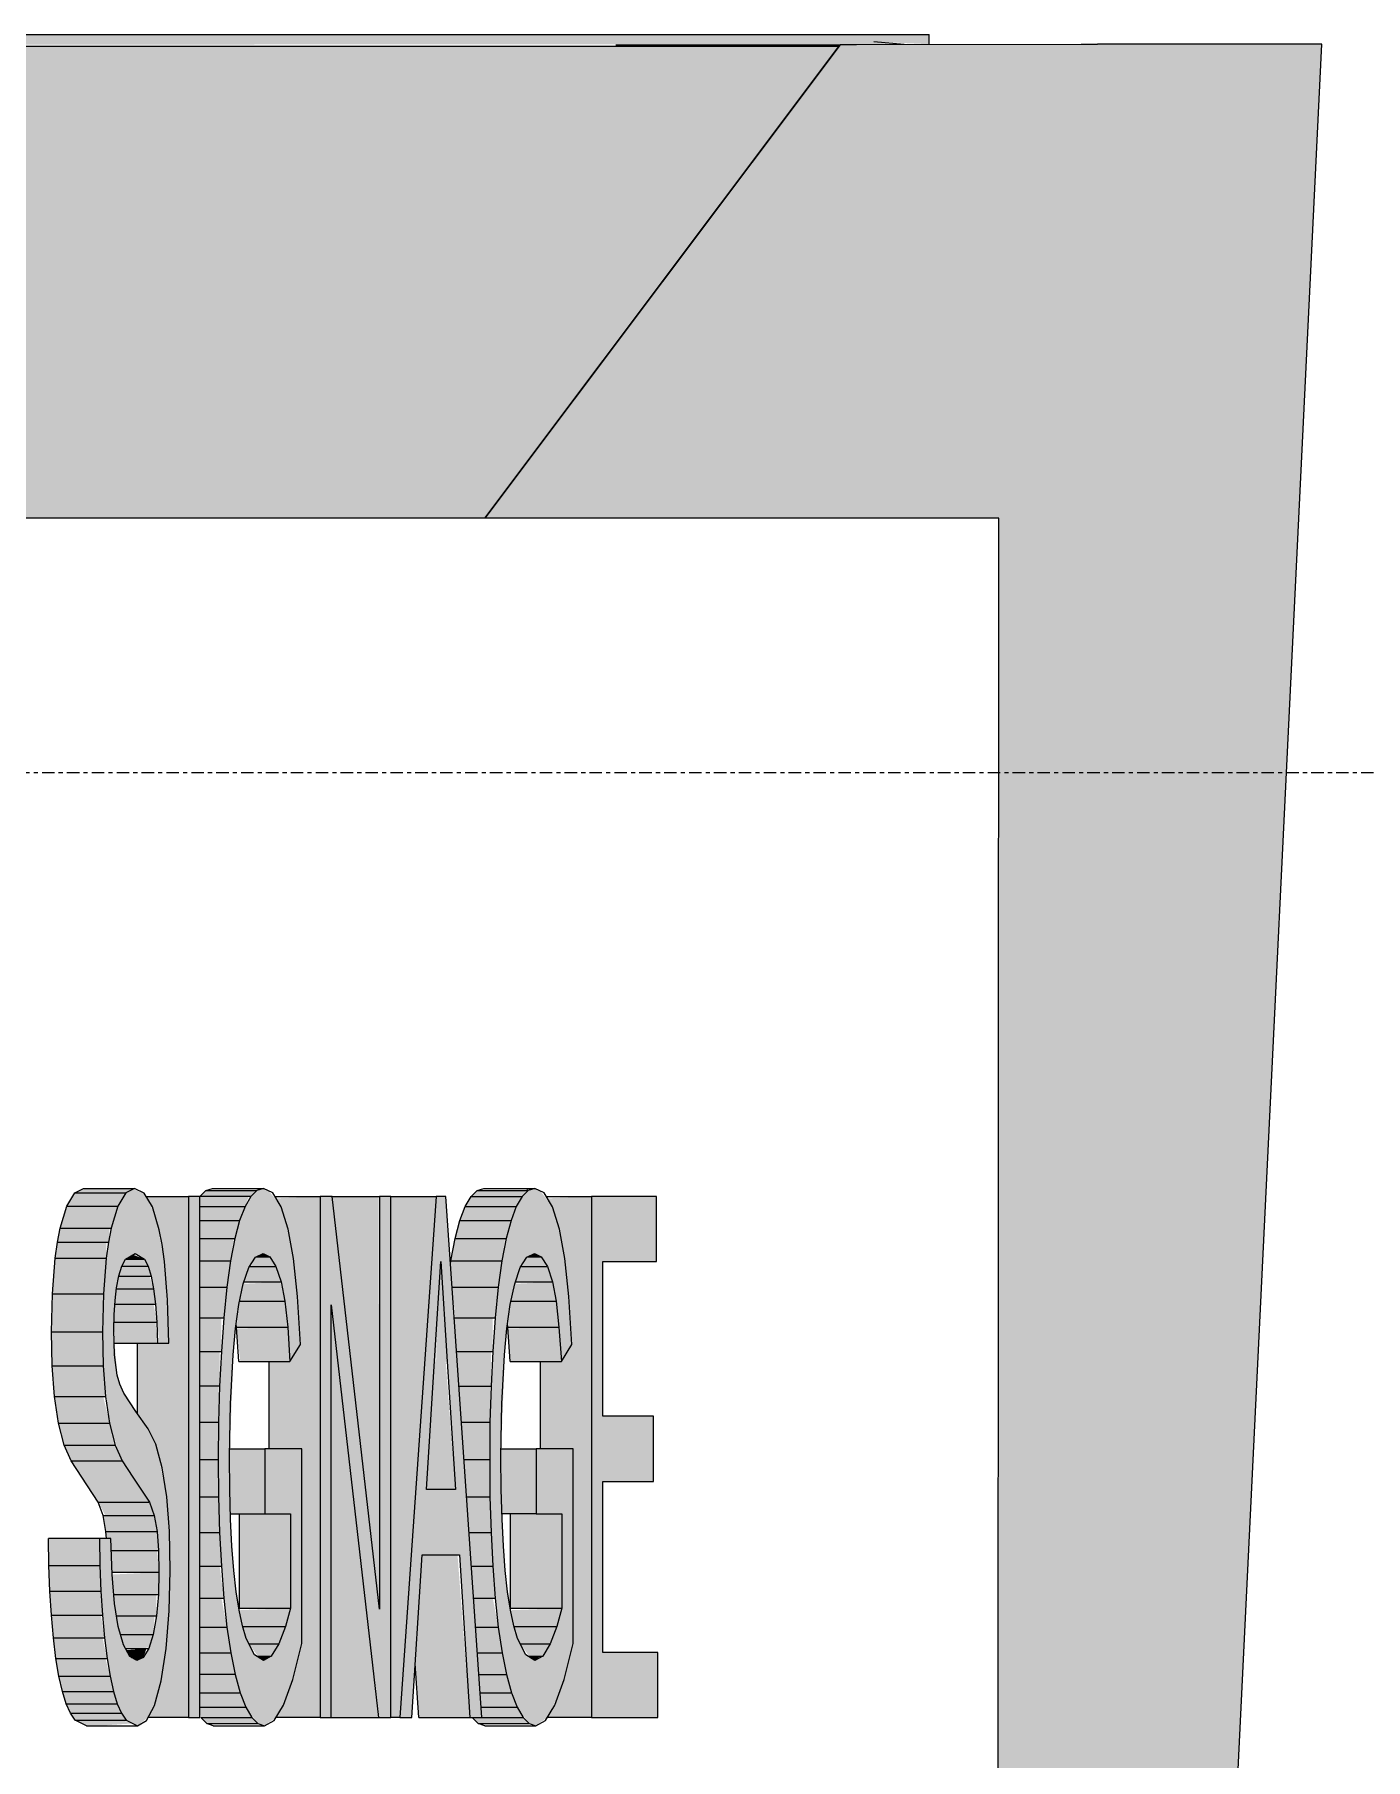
# Model space of a CAD drawing. Header units: millimetres. Extents: x -4612930 to -4329258, y -1064 to 30311.
# Drawn here: x -4521610 to -4520326, y 14248 to 15912 of the extents above; entities that cross this region are included whole.
import ezdxf

# ---------------------------------------------------------------- set-up
doc = ezdxf.new("R2010")
doc.units = ezdxf.units.MM
doc.linetypes.add('AEC_Center', pattern=[24, 12, -4, 4, -4])
for name, color, linetype, lineweight in [('A-FLOR-LEVL', 51, 'Continuous', 5), ('A-GENM', 13, 'Continuous', 5), ('A-ROOF', 132, 'Continuous', 5)]:
    doc.layers.add(name, color=color, linetype=linetype, lineweight=lineweight)

# ---------------------------------------------------------------- blocks, each defined once
blk = doc.blocks.new('Roof Gutters3 - Roof Gutters-1885272-SOUTH WEST')
at = {"layer": 'A-ROOF'}
for points in [[(-4520801.7, 15901.9), (-4520772, 15902.2), (-4520800.1, 15904.7), (-4520801.6, 15902.1)], [(-4520769.4, 15902), (-4520747.9, 15902.2), (-4520771, 15902.1)]]:
    blk.add_hatch(color=256, dxfattribs=at).paths.add_polyline_path(points)
blk.add_line((-4520800.1, 15904.7), (-4520771, 15902.1), dxfattribs=at)
blk = doc.blocks.new('Generic Models 20 - Generic Models 13-2246191-SOUTH WEST')
at = {"layer": 'A-GENM'}
h = blk.add_hatch(color=256, dxfattribs=at)
h.paths.add_polyline_path([(-4522941.9, 10755.4), (-4522866.3, 10813.1), (-4523346.6, 10837.4), (-4523351.7, 10836.6), (-4523355.3, 10789), (-4523354.9, 10777.4), (-4522945.6, 10755.6)])
h.paths.add_polyline_path([(-4523374.6, 10778.5), (-4523371.9, 10805.9), (-4523368.9, 10834.3), (-4523370.4, 10837.8), (-4523376.9, 10839.6), (-4523381, 10840.9), (-4524586, 10904.2), (-4524591.6, 10898.9), (-4524594.7, 10855.9), (-4524593, 10843.5), (-4523375.1, 10778.5)])
h.paths.add_polyline_path([(-4523394.2, 10783.6), (-4523405.9, 10786.4), (-4523397.5, 10789), (-4523395, 10786.6)])
h.paths.add_polyline_path([(-4522856.5, 10820.6), (-4520528.4, 12600), (-4520368.2, 15902.2), (-4520832.7, 15901.6), (-4521175.5, 15445.3), (-4520679.7, 15445.3), (-4520680.7, 13042.4), (-4522475.3, 13042.4), (-4522475.1, 13715.8), (-4524580.6, 10913.6), (-4523372.9, 10849.9), (-4523374.7, 10851.1), (-4523344.3, 10847.5), (-4523339, 10846.6), (-4522907.9, 10823.4)])
h.paths.add_polyline_path([(-4524614.1, 10844.6), (-4524612.5, 10871.2), (-4524631.7, 10845.6), (-4524614.1, 10844.6)])
h = blk.add_hatch(color=256, dxfattribs=at)
h.paths.add_polyline_path([(-4524631.7, 10845.6), (-4524611.2, 10872.8), (-4524608.2, 10901.1), (-4524609.8, 10904.7), (-4524616, 10906.3), (-4524620.3, 10907.7), (-4524906.1, 10923.1), (-4524945.7, 10862.3), (-4524631.8, 10845.6)])
h.paths.add_polyline_path([(-4524633.5, 10850.4), (-4524645.7, 10853), (-4524636.8, 10855.9), (-4524634.4, 10853.4)])
h.paths.add_polyline_path([(-4524591.6, 10898.9), (-4524588.2, 10903.5), (-4524591.3, 10901.4)])
h.paths.add_polyline_path([(-4524580.6, 10913.6), (-4522475.1, 13715.8), (-4522474.7, 14656.4), (-4524901, 10930.9), (-4524612.2, 10916.7), (-4524614, 10917.9), (-4524583.7, 10914.4), (-4524581.5, 10913.7)])
h.paths.add_polyline_path([(-4521794.8, 15445.3), (-4521175.5, 15445.3), (-4520833.9, 15900), (-4521664.7, 15900), (-4521960.9, 15445.3)])
h.paths.add_polyline_path([(-4532655.1, 15581.3), (-4532663.8, 15899.9), (-4532793.9, 15899.9), (-4532781.8, 15592.5), (-4532656.4, 15581.4)])
for p, q in [((-4520832.7, 15901.6), (-4521175.5, 15445.3)), ((-4521049.2, 15901.6), (-4520584.7, 15902.2)), ((-4521049.2, 15901.6), (-4520832.7, 15901.6)), ((-4520368.2, 15902.2), (-4520832.7, 15901.6)), ((-4520368.2, 15902.2), (-4520584.7, 15902.2)), ((-4520528.4, 12600), (-4520368.2, 15902.2)), ((-4520833.9, 15900), (-4521664.7, 15900)), ((-4521175.5, 15445.3), (-4520833.9, 15900)), ((-4520679.7, 15445.3), (-4522416.2, 15445.3)), ((-4520680.7, 13042.4), (-4520679.7, 15445.3))]:
    blk.add_line(p, q, dxfattribs=at)

msp = doc.modelspace()

# ---------------------------------------------------------------- hatches: boundary and pattern name
at = {"layer": 'A-GENM'}
for points in [[(-4521578.6, 14781.9), (-4521529.3, 14781.9), (-4521521.6, 14794.7), (-4521570.9, 14794.7), (-4521573, 14791.2)], [(-4521529.3, 14794.7), (-4521521.6, 14794.7), (-4521514.7, 14799), (-4521564.7, 14797.9), (-4521570.9, 14794.7), (-4521537.2, 14794.7)], [(-4521510.4, 14281), (-4521500.1, 14288.9), (-4521492, 14307.2), (-4521487.4, 14324.1), (-4521482.6, 14355.4), (-4521478.7, 14430.5), (-4521482.1, 14501.5), (-4521491, 14546.2), (-4521494.2, 14555.5), (-4521499.9, 14567.1), (-4521525.1, 14605.2), (-4521529.8, 14619), (-4521533.2, 14660.7), (-4521532, 14690.8), (-4521528.3, 14714.6), (-4521521.6, 14731), (-4521512.7, 14736.2), (-4521503.7, 14730.8), (-4521497.2, 14714.4), (-4521493, 14687.4), (-4521489.3, 14649.9), (-4521480.1, 14649.9), (-4521484.4, 14728.5), (-4521491.7, 14767.1), (-4521498.8, 14786), (-4521504, 14794.5), (-4521514.7, 14798.2), (-4521522, 14794.2), (-4521529.3, 14781.9), (-4521538.3, 14747.3), (-4521543.2, 14695.6), (-4521543.2, 14625.5), (-4521537.2, 14572.7), (-4521527.9, 14542.8), (-4521525.1, 14536.5), (-4521498.8, 14496.6), (-4521494.2, 14483.6), (-4521490.1, 14449.9), (-4521490.2, 14407.4), (-4521495.1, 14368.9), (-4521501.7, 14351.6), (-4521504.7, 14346.7), (-4521510.8, 14343.8), (-4521517.7, 14347.6), (-4521526.7, 14368.9), (-4521530.6, 14386.8), (-4521534.7, 14426.7), (-4521536, 14461.5), (-4521546.9, 14461.5), (-4521544.1, 14386.8), (-4521536.8, 14328.6), (-4521529.8, 14302.1), (-4521521.1, 14286.3), (-4521514.7, 14283.2)], [(-4521461, 14288.9), (-4521461, 14791.2), (-4521501.9, 14791.2), (-4521494.8, 14777.4), (-4521486.5, 14743.5), (-4521481.3, 14691.5), (-4521481.3, 14649.9), (-4521510.2, 14649.9), (-4521510.2, 14581.5), (-4521494.2, 14555.5), (-4521490, 14542.8), (-4521486.5, 14529.6), (-4521481.7, 14496.6), (-4521478.8, 14428.9), (-4521482.6, 14355.4), (-4521492, 14307.2), (-4521498.8, 14291.2), (-4521498.8, 14288.9), (-4521478.7, 14288.9)], [(-4521450.1, 14288.9), (-4521450.1, 14791.2), (-4521461, 14791.2), (-4521461, 14288.9)], [(-4521417.5, 14791.3), (-4521401.1, 14791.3), (-4521396.5, 14797.1), (-4521444.4, 14797.1), (-4521450.1, 14791.3), (-4521420.6, 14791.3)], [(-4521450.1, 14781.7), (-4521406.6, 14781.7), (-4521403, 14791.3), (-4521450.1, 14791.2)], [(-4521388, 14281), (-4521376.8, 14288.9), (-4521367.5, 14306.3), (-4521360.6, 14325.6), (-4521352, 14360.1), (-4521352, 14547.9), (-4521387.4, 14547.9), (-4521387.4, 14485.1), (-4521362.9, 14485.1), (-4521362.9, 14394.3), (-4521373.9, 14359.9), (-4521383.5, 14346.7), (-4521388.8, 14343.8), (-4521397.4, 14349.2), (-4521409.1, 14377.3), (-4521416.2, 14419.7), (-4521419.8, 14467.3), (-4521421.4, 14542.8), (-4521417.5, 14644.8), (-4521411.8, 14690.3), (-4521403, 14722.7), (-4521396, 14733.1), (-4521387.4, 14735.4), (-4521382.6, 14733.1), (-4521376.8, 14723.7), (-4521371.9, 14709), (-4521365.5, 14665.2), (-4521362.9, 14632.8), (-4521353.2, 14648.4), (-4521359.8, 14731.5), (-4521368.3, 14770.1), (-4521372.6, 14782.5), (-4521383.5, 14796.4), (-4521389, 14799), (-4521396.5, 14795.7), (-4521403, 14788), (-4521411.8, 14768.2), (-4521421.1, 14725.6), (-4521427.8, 14664), (-4521432.1, 14573.6), (-4521431.1, 14467.3), (-4521424.1, 14375.9), (-4521416.2, 14330.2), (-4521405.9, 14298.8), (-4521394.2, 14283), (-4521388.8, 14281.3)], [(-4521367.5, 14288.9), (-4521334.3, 14288.9), (-4521334.6, 14791.2), (-4521376.8, 14789.4), (-4521371.8, 14781.2), (-4521365, 14759.8), (-4521359.8, 14731.5), (-4521353.2, 14648.4), (-4521365.5, 14632.1), (-4521383.5, 14632.1), (-4521383.5, 14547.9), (-4521352, 14547.9), (-4521352, 14360.1), (-4521367.5, 14306.3), (-4521373.9, 14293.6), (-4521376.8, 14288.9), (-4521368.6, 14288.9)], [(-4521266.1, 14288.9), (-4521266.1, 14791.2), (-4521277, 14791.2), (-4521277.8, 14399.9), (-4521323.4, 14791.2), (-4521334.3, 14791.2), (-4521334.3, 14288.9), (-4521323.4, 14288.9), (-4521323.4, 14686.9), (-4521277, 14288.9)], [(-4521277, 14393.2), (-4521277.8, 14791.2), (-4521322.6, 14791.2), (-4521277.8, 14399.9)], [(-4521257.2, 14288.9), (-4521222.4, 14791.2), (-4521266.1, 14791.2), (-4521266.1, 14288.9)], [(-4521178.3, 14781.7), (-4521145, 14781.7), (-4521139.4, 14791.3), (-4521188.7, 14791.2), (-4521194.2, 14781.7)], [(-4521188.7, 14791.3), (-4521139.4, 14791.3), (-4521134.9, 14797.1), (-4521182.7, 14797.1)], [(-4521126.3, 14281), (-4521115.2, 14288.9), (-4521104.4, 14310.4), (-4521098.9, 14325.6), (-4521090.3, 14360.1), (-4521090.3, 14547.9), (-4521125.8, 14547.9), (-4521125.8, 14485.1), (-4521101.2, 14485.1), (-4521101.2, 14394.3), (-4521112.3, 14359.9), (-4521121.8, 14346.7), (-4521127.2, 14343.8), (-4521135.7, 14349.2), (-4521147.5, 14377.3), (-4521154.5, 14419.7), (-4521157.5, 14454.1), (-4521159.8, 14542.8), (-4521155.8, 14644.8), (-4521150.1, 14690.3), (-4521141.3, 14722.7), (-4521134.3, 14733.1), (-4521125.8, 14735.4), (-4521120.9, 14733.1), (-4521115.1, 14723.7), (-4521110.2, 14709), (-4521103.9, 14665.2), (-4521101.2, 14632.8), (-4521091.6, 14648.4), (-4521098.2, 14731.5), (-4521106.6, 14770.1), (-4521110.2, 14781.3), (-4521121.8, 14796.4), (-4521127.4, 14799), (-4521134.9, 14795.7), (-4521141.3, 14788), (-4521150.1, 14768.2), (-4521159.4, 14725.6), (-4521166.1, 14664), (-4521170.4, 14573.6), (-4521169.4, 14467.3), (-4521162.4, 14375.9), (-4521154.5, 14330.2), (-4521144.2, 14298.8), (-4521132.6, 14283), (-4521127.2, 14281.3)], [(-4521133.5, 14797.1), (-4521134.9, 14799), (-4521134.9, 14797.1)], [(-4521106.9, 14288.9), (-4521072.6, 14288.9), (-4521072.6, 14791.2), (-4521115.1, 14789.4), (-4521110.1, 14781.2), (-4521101.2, 14748.3), (-4521098.2, 14731.5), (-4521091.6, 14648.4), (-4521103.9, 14632.1), (-4521121.8, 14632.1), (-4521121.8, 14547.9), (-4521090.3, 14547.9), (-4521090.3, 14360.1), (-4521105.9, 14306.3), (-4521112.3, 14293.6), (-4521115.2, 14288.9), (-4521107.8, 14288.9)], [(-4521008.5, 14288.9), (-4521008.5, 14351.7), (-4521061.7, 14351.7), (-4521061.7, 14516.5), (-4521012.6, 14516.5), (-4521012.6, 14579.3), (-4521061.7, 14579.3), (-4521061.7, 14728.4), (-4521009.9, 14728.4), (-4521009.9, 14791.2), (-4521072.6, 14791.2), (-4521072.6, 14288.9), (-4521061.7, 14288.9)], [(-4521585, 14760.8), (-4521535.7, 14760.8), (-4521529.3, 14781.9), (-4521578.6, 14781.9)], [(-4521450.1, 14768.2), (-4521411.8, 14768.2), (-4521406.6, 14781.7), (-4521450.1, 14781.7)], [(-4521155.8, 14768.2), (-4521150.1, 14768.2), (-4521145, 14781.7), (-4521194.2, 14781.7), (-4521199.4, 14768.2), (-4521158.9, 14768.2)], [(-4521587.5, 14747.3), (-4521538.3, 14747.3), (-4521537.2, 14760.8), (-4521585, 14760.8)], [(-4521450.1, 14750.8), (-4521416.5, 14750.8), (-4521411.8, 14768.2), (-4521450.1, 14768.2)], [(-4521167.7, 14750.8), (-4521154.8, 14750.8), (-4521150.1, 14768.2), (-4521199.4, 14768.2), (-4521203.8, 14750.8), (-4521169.4, 14750.8)], [(-4521540.4, 14731.8), (-4521540.4, 14747.3), (-4521587.5, 14747.3), (-4521589.6, 14731.8), (-4521543.2, 14731.8)], [(-4521427.1, 14729.3), (-4521420.6, 14729.3), (-4521417.5, 14750.8), (-4521450.1, 14750.8), (-4521450.1, 14729.3), (-4521429.4, 14729.3)], [(-4521382.6, 14733.1), (-4521389, 14736.2), (-4521395.1, 14733.1), (-4521383.5, 14733.1)], [(-4521169.4, 14729.3), (-4521158.9, 14729.3), (-4521155.8, 14750.8), (-4521204.1, 14750.8), (-4521208.2, 14729.3), (-4521170.4, 14729.3)], [(-4521120.9, 14733.1), (-4521127.4, 14736.2), (-4521133.5, 14733.1), (-4521121.8, 14733.1)], [(-4521564.7, 14697.5), (-4521543.2, 14697.5), (-4521540.4, 14731.8), (-4521589.6, 14731.8), (-4521592.4, 14697.5)], [(-4521514.7, 14714.4), (-4521497.2, 14714.4), (-4521500.1, 14724), (-4521525.6, 14724), (-4521528.3, 14714.4), (-4521521.6, 14714.4)], [(-4521504, 14724), (-4521500.1, 14724), (-4521504, 14730.8), (-4521522, 14730.8), (-4521525.5, 14724), (-4521510.2, 14724)], [(-4521513.6, 14730.8), (-4521504, 14730.9), (-4521514.7, 14735.1), (-4521521.6, 14730.8), (-4521514.7, 14730.8)], [(-4521429.4, 14703.8), (-4521424.1, 14703.8), (-4521420.6, 14729.3), (-4521450.1, 14729.3), (-4521450.1, 14703.8), (-4521431.1, 14703.8)], [(-4521372.6, 14709), (-4521372.6, 14711.2), (-4521376.8, 14723.7), (-4521403, 14722.7), (-4521406.6, 14709), (-4521376.8, 14709)], [(-4521382.6, 14723.7), (-4521376.8, 14723.7), (-4521383.5, 14733.1), (-4521396.5, 14732.8), (-4521401.1, 14723.7), (-4521383.5, 14723.7)], [(-4521211.6, 14632.1), (-4521217.7, 14728.4), (-4521222.4, 14632.1), (-4521213.1, 14632.1)], [(-4521175, 14703.8), (-4521162.5, 14703.8), (-4521158.9, 14729.3), (-4521208.2, 14729.3), (-4521208.6, 14726.3), (-4521207, 14703.8), (-4521178.3, 14703.8)], [(-4521145, 14709), (-4521110.2, 14709), (-4521115.1, 14723.7), (-4521141.3, 14722.7), (-4521146, 14709)], [(-4521120.9, 14723.7), (-4521115.1, 14723.7), (-4521121.8, 14733.1), (-4521134.9, 14732.8), (-4521139.4, 14723.7), (-4521121.8, 14723.7)], [(-4521530.5, 14702.2), (-4521494.8, 14702.2), (-4521498.8, 14714.4), (-4521528.4, 14714.4), (-4521530.6, 14702.2)], [(-4521450.1, 14674.1), (-4521427.1, 14674.1), (-4521424.1, 14703.8), (-4521450.1, 14703.8)], [(-4521371.9, 14690.2), (-4521368.3, 14690.2), (-4521372.6, 14709), (-4521408.3, 14707), (-4521411.8, 14690.2), (-4521372.6, 14690.2)], [(-4521170.4, 14674.1), (-4521165.4, 14674.1), (-4521162.5, 14703.8), (-4521207, 14703.8), (-4521203.8, 14674.1), (-4521175, 14674.1)], [(-4521110.2, 14690.2), (-4521106.6, 14690.2), (-4521110.2, 14709), (-4521146.6, 14707), (-4521150.1, 14690.2), (-4521115.1, 14690.2)], [(-4521564.7, 14660.7), (-4521544.1, 14660.7), (-4521543.2, 14697.5), (-4521592.4, 14697.5), (-4521593.4, 14660.7)], [(-4521532.9, 14669.9), (-4521491.7, 14669.9), (-4521494.8, 14687.4), (-4521532.2, 14687.4), (-4521533.1, 14669.9)], [(-4521532, 14687.4), (-4521493, 14687.4), (-4521494.8, 14702.2), (-4521530.6, 14702.2), (-4521532.2, 14687.4)], [(-4521365.5, 14665.2), (-4521368.3, 14690.2), (-4521411.8, 14690.2), (-4521414.8, 14665.2), (-4521370.1, 14665.2)], [(-4521277.8, 14288.9), (-4521323.4, 14686.9), (-4521323.4, 14288.9), (-4521306.4, 14288.9)], [(-4521103.9, 14665.2), (-4521106.6, 14690.2), (-4521150.2, 14690.2), (-4521153.1, 14665.2), (-4521104.4, 14665.2)], [(-4521510.2, 14649.9), (-4521491, 14649.9), (-4521493, 14669.9), (-4521533.1, 14669.9), (-4521531.8, 14649.9), (-4521514.7, 14649.9)], [(-4521431.1, 14641.8), (-4521429.4, 14641.8), (-4521429.4, 14674.1), (-4521450.1, 14674.1), (-4521450.1, 14641.8), (-4521432.1, 14641.8)], [(-4521167.7, 14641.8), (-4521167.7, 14674.1), (-4521205, 14674.1), (-4521202.7, 14641.8), (-4521169.4, 14641.8)], [(-4521543.4, 14627.8), (-4521544.1, 14660.7), (-4521593.4, 14660.7), (-4521592.6, 14627.8), (-4521564.7, 14627.8)], [(-4521365.5, 14632.1), (-4521363.3, 14632.1), (-4521365.5, 14665.2), (-4521414.7, 14664), (-4521411.2, 14632.1), (-4521366.3, 14632.1)], [(-4521150.8, 14632.1), (-4521101.6, 14632.1), (-4521104.4, 14665.2), (-4521153, 14664), (-4521150.9, 14632.1)], [(-4521431.1, 14608.3), (-4521431.1, 14641.8), (-4521450.1, 14641.8), (-4521450.1, 14608.3), (-4521432.1, 14608.3)], [(-4521175, 14608.3), (-4521169.4, 14608.3), (-4521169.4, 14641.8), (-4521202.7, 14641.8), (-4521200.4, 14608.3), (-4521178.3, 14608.3)], [(-4521564.7, 14598.3), (-4521541.1, 14598.3), (-4521543.4, 14627.8), (-4521592.6, 14627.8), (-4521590.3, 14598.3)], [(-4521222.4, 14508.6), (-4521203.8, 14508.6), (-4521213.1, 14632.1), (-4521223.9, 14632.1), (-4521231.7, 14508.6), (-4521227.1, 14508.6)], [(-4521436.7, 14573.6), (-4521432.1, 14573.6), (-4521432.1, 14608.3), (-4521450.1, 14608.3), (-4521450.1, 14573.6)], [(-4521170.4, 14573.6), (-4521170.4, 14608.3), (-4521200.4, 14608.3), (-4521198, 14573.6), (-4521175, 14573.6)], [(-4521543.4, 14572.7), (-4521537.2, 14572.7), (-4521543.4, 14598.3), (-4521590.3, 14598.3), (-4521586.5, 14572.7), (-4521564.7, 14572.7)], [(-4521543.4, 14551.6), (-4521531.8, 14551.6), (-4521537.2, 14572.7), (-4521586.5, 14572.7), (-4521581.1, 14551.6), (-4521564.7, 14551.6)], [(-4521436.7, 14537.6), (-4521432.4, 14537.6), (-4521432.1, 14573.6), (-4521450.1, 14573.6), (-4521450.1, 14537.6)], [(-4521175, 14537.6), (-4521170.7, 14537.6), (-4521170.4, 14573.6), (-4521198, 14573.6), (-4521195.5, 14537.6), (-4521178.3, 14537.6)], [(-4521564.7, 14536.5), (-4521525.1, 14536.5), (-4521531.8, 14551.6), (-4521581.1, 14551.6), (-4521574.4, 14536.5)], [(-4521514.7, 14520.6), (-4521525.1, 14536.5), (-4521574.4, 14536.5), (-4521564, 14520.6)], [(-4521432.1, 14501.6), (-4521432.4, 14537.6), (-4521450.1, 14537.6), (-4521450.1, 14501.6), (-4521436.7, 14501.6)], [(-4521412.1, 14485.1), (-4521387.4, 14485.1), (-4521387.4, 14547.9), (-4521421.4, 14547.9), (-4521420.5, 14485.1)], [(-4521189.8, 14501.6), (-4521170.4, 14501.6), (-4521170.7, 14537.6), (-4521195.5, 14537.6), (-4521193, 14501.6)], [(-4521125.8, 14485.1), (-4521125.8, 14547.9), (-4521159.7, 14547.9), (-4521158.8, 14485.1), (-4521150.5, 14485.1)], [(-4521510.2, 14496.6), (-4521498.8, 14496.6), (-4521514.7, 14520.6), (-4521564, 14520.6), (-4521548.1, 14496.6)], [(-4521510.2, 14483.6), (-4521494.2, 14483.6), (-4521498.8, 14496.6), (-4521548.1, 14496.6), (-4521541.3, 14483.6), (-4521514.7, 14483.6)], [(-4521436.7, 14467.3), (-4521431.1, 14467.3), (-4521432.1, 14501.6), (-4521450.1, 14501.6), (-4521450.1, 14467.3)], [(-4521189.8, 14467.3), (-4521169.4, 14467.3), (-4521170.4, 14501.6), (-4521193, 14501.6), (-4521190.6, 14467.3)], [(-4521540.7, 14468.1), (-4521491.5, 14468.4), (-4521494.2, 14483.6), (-4521543.4, 14483.6), (-4521541.3, 14471.5)], [(-4521383.5, 14394.3), (-4521362.9, 14394.3), (-4521362.9, 14485.1), (-4521412.1, 14485.1), (-4521412.1, 14394.3), (-4521387.4, 14394.3)], [(-4521150.5, 14394.3), (-4521101.2, 14394.3), (-4521101.2, 14485.1), (-4521150.5, 14485.1)], [(-4521564, 14435.5), (-4521546.5, 14435.5), (-4521546.9, 14461.5), (-4521596.1, 14461.5), (-4521595.7, 14435.5), (-4521564.7, 14435.5)], [(-4521535.5, 14449.9), (-4521490.1, 14449.9), (-4521491.4, 14468.1), (-4521540.7, 14468.1), (-4521539.3, 14461.5), (-4521536, 14461.5)], [(-4521436.7, 14434.8), (-4521429.4, 14434.8), (-4521431.1, 14467.3), (-4521450.1, 14467.3), (-4521450.1, 14434.8)], [(-4521188.4, 14434.8), (-4521167.7, 14434.8), (-4521169.4, 14467.3), (-4521190.6, 14467.3), (-4521189.2, 14445.8)], [(-4521491.4, 14428.9), (-4521489.6, 14428.9), (-4521491.4, 14449.9), (-4521535.5, 14449.9), (-4521534.7, 14428.9), (-4521498.8, 14428.9)], [(-4521213.1, 14288.9), (-4521189.8, 14288.9), (-4521201.7, 14445.8), (-4521235.7, 14445.8), (-4521242.4, 14341.1), (-4521239, 14288.9), (-4521222.4, 14288.9)], [(-4521546.5, 14410.8), (-4521545.6, 14410.8), (-4521546.5, 14435.5), (-4521595.7, 14435.5), (-4521594.8, 14410.8), (-4521564, 14410.8)], [(-4521533.2, 14407.4), (-4521490.2, 14407.4), (-4521490.2, 14428.9), (-4521534.7, 14426.7), (-4521533.4, 14410.8)], [(-4521431.1, 14404), (-4521427.1, 14404), (-4521431.1, 14434.8), (-4521450.1, 14434.8), (-4521450.1, 14404), (-4521436.7, 14404)], [(-4521186.3, 14404), (-4521165.4, 14404), (-4521167.7, 14434.8), (-4521188.4, 14434.8)], [(-4521546.5, 14387.6), (-4521544.1, 14387.6), (-4521546.5, 14410.8), (-4521594.8, 14410.8), (-4521593.4, 14387.6), (-4521564, 14387.6)], [(-4521510.2, 14386.8), (-4521492, 14386.8), (-4521492, 14407.4), (-4521533.2, 14407.4), (-4521530.6, 14386.8), (-4521514.7, 14386.8)], [(-4521431.1, 14375.9), (-4521424.1, 14375.9), (-4521429.4, 14404), (-4521450.1, 14404), (-4521450.1, 14375.9), (-4521436.7, 14375.9)], [(-4521178.3, 14375.9), (-4521162.4, 14375.9), (-4521167.7, 14404), (-4521186.3, 14404), (-4521184.3, 14375.9)], [(-4521546.5, 14365.7), (-4521542.2, 14365.7), (-4521545.6, 14387.6), (-4521593.4, 14387.6), (-4521591.4, 14365.7), (-4521564, 14365.7)], [(-4521523.9, 14368.9), (-4521495.1, 14368.9), (-4521493.9, 14386.8), (-4521530.6, 14386.8), (-4521526.7, 14368.9)], [(-4521372.6, 14376.6), (-4521367.5, 14376.6), (-4521362.9, 14394.3), (-4521412.4, 14392.3), (-4521408.9, 14376.6), (-4521373.9, 14376.6)], [(-4521147.3, 14376.6), (-4521105.9, 14376.6), (-4521101.2, 14394.3), (-4521150.7, 14392.3), (-4521147.5, 14377.3)], [(-4521431.1, 14351.3), (-4521420.4, 14351.3), (-4521424.1, 14375.9), (-4521450.1, 14375.9), (-4521450.1, 14351.3), (-4521436.7, 14351.3)], [(-4521373.9, 14359.9), (-4521367.5, 14376.6), (-4521408.9, 14376.6), (-4521402.8, 14359.9), (-4521381.3, 14359.9)], [(-4521178.3, 14351.3), (-4521158.8, 14351.3), (-4521162.4, 14375.9), (-4521184.3, 14375.9), (-4521182.6, 14351.3)], [(-4521141.1, 14359.9), (-4521112.3, 14359.9), (-4521105.9, 14376.6), (-4521147.3, 14376.6), (-4521143.8, 14365.2)], [(-4521546.5, 14345.8), (-4521539.7, 14345.8), (-4521544.1, 14365.7), (-4521591.4, 14365.7), (-4521589, 14345.8), (-4521564, 14345.8)], [(-4521504.7, 14355.3), (-4521498.8, 14357), (-4521495.1, 14368.9), (-4521526.7, 14368.9), (-4521521.9, 14355.3), (-4521510.2, 14355.3)], [(-4521516, 14346.7), (-4521504.7, 14346.7), (-4521501.7, 14355.3), (-4521521.1, 14353.8), (-4521517.7, 14347.6)], [(-4521388.8, 14347.9), (-4521381.3, 14347.9), (-4521373.9, 14359.9), (-4521402.8, 14359.9), (-4521394.2, 14347.9), (-4521388.9, 14347.9)], [(-4521121.8, 14347.9), (-4521119.6, 14347.9), (-4521112.3, 14359.9), (-4521141.1, 14359.9), (-4521132.6, 14347.9), (-4521127.2, 14347.9)], [(-4521546.5, 14328.6), (-4521536.8, 14328.6), (-4521541.3, 14345.8), (-4521589, 14345.8), (-4521586.1, 14328.6), (-4521564, 14328.6)], [(-4521510.8, 14343.8), (-4521504.7, 14346.7), (-4521514.7, 14346)], [(-4521431.1, 14330.2), (-4521416.2, 14330.2), (-4521420.4, 14351.3), (-4521450.1, 14351.3), (-4521450.1, 14330.2), (-4521436.7, 14330.2)], [(-4521388.8, 14343.8), (-4521383.5, 14347.9), (-4521394.2, 14347.2)], [(-4521178.3, 14330.2), (-4521154.5, 14330.2), (-4521158.8, 14351.3), (-4521182.6, 14351.3), (-4521181.1, 14330.2)], [(-4521127.2, 14343.8), (-4521121.8, 14347.9), (-4521132.6, 14347.2)], [(-4521546.5, 14314), (-4521533.6, 14314), (-4521536.8, 14328.6), (-4521586.1, 14328.6), (-4521582.8, 14314), (-4521564, 14314)], [(-4521427.1, 14312.6), (-4521411.3, 14312.6), (-4521416.2, 14330.2), (-4521450.1, 14330.2), (-4521450.1, 14312.6), (-4521429.4, 14312.6)], [(-4521178.3, 14312.6), (-4521149.6, 14312.6), (-4521154.5, 14330.2), (-4521181.1, 14330.2), (-4521179.9, 14312.6)], [(-4521546.5, 14302.1), (-4521529.8, 14302.1), (-4521533.6, 14314), (-4521582.8, 14314), (-4521579.1, 14302.1), (-4521564, 14302.1)], [(-4521412.1, 14298.8), (-4521405.9, 14298.8), (-4521412.1, 14312.6), (-4521450.1, 14312.6), (-4521450.1, 14298.8), (-4521416.2, 14298.8)], [(-4521178.3, 14298.8), (-4521144.2, 14298.8), (-4521150.5, 14312.6), (-4521179.9, 14312.6), (-4521179, 14298.8)], [(-4521546.5, 14292.9), (-4521525.7, 14292.9), (-4521529.8, 14302.1), (-4521579.1, 14302.1), (-4521574.9, 14292.9), (-4521564, 14292.9)], [(-4521546.5, 14286.3), (-4521521.1, 14286.3), (-4521525.7, 14292.9), (-4521574.9, 14292.9), (-4521570.3, 14286.3), (-4521564, 14286.3)], [(-4521429.4, 14288.9), (-4521400.2, 14288.9), (-4521405.9, 14298.8), (-4521450.1, 14298.8), (-4521449.4, 14288.9), (-4521431.1, 14288.9)], [(-4521411.3, 14283), (-4521394.2, 14283), (-4521400.2, 14288.9), (-4521449.4, 14288.9), (-4521443.5, 14283), (-4521412.1, 14283)], [(-4521177.5, 14283), (-4521132.6, 14283), (-4521138.5, 14288.9), (-4521187.7, 14288.9), (-4521181.8, 14283), (-4521178.3, 14283)], [(-4521178.3, 14288.9), (-4521138.5, 14288.9), (-4521144.2, 14298.8), (-4521179, 14298.8)], [(-4521546.5, 14281), (-4521514.7, 14283.2), (-4521525.7, 14286.3), (-4521570.3, 14286.3), (-4521559.6, 14281)]]:
    msp.add_hatch(color=256, dxfattribs=at).paths.add_polyline_path(points)
h = msp.add_hatch(color=256, dxfattribs=at)
h.paths.add_polyline_path([(-4521257.2, 14288.9), (-4521245.7, 14288.9), (-4521233.8, 14445.8), (-4521199.8, 14445.8), (-4521189.8, 14288.9), (-4521178.3, 14288.9), (-4521213.8, 14791.2), (-4521222.4, 14791.2), (-4521239.6, 14542.8)])
h.paths.add_polyline_path([(-4521203.8, 14508.6), (-4521231.7, 14508.6), (-4521217, 14716.3), (-4521205.9, 14542.8)])
at = {"layer": 'A-ROOF'}
h = msp.add_hatch(color=256, dxfattribs=at)
h.paths.add_polyline_path([(-4525563, 15900), (-4520801.5, 15902.2), (-4520800.1, 15904.7), (-4520746.8, 15902.2), (-4520746.8, 15911.6), (-4532880.4, 15911.6), (-4532880.4, 15900.2), (-4525602.4, 15900)])
h.paths.add_polyline_path([(-4534940.1, 15900), (-4532880.4, 15900), (-4532880.4, 15911.6), (-4536386.9, 15911.6), (-4536256.2, 15900), (-4534979.5, 15900)])

# ---------------------------------------------------------------- linework, layer by layer
at = {"layer": 'A-FLOR-LEVL', "linetype": 'AEC_Center'}
msp.add_line((-4612130.4, 15200), (-4477321.8, 15200), dxfattribs=at)
at = {"layer": 'A-GENM'}
for p, q in [((-4521578.6, 14781.9), (-4521570.9, 14794.7)), ((-4521570.9, 14794.7), (-4521562.4, 14799)), ((-4521570.9, 14794.7), (-4521521.6, 14794.7)), ((-4521562.4, 14799), (-4521513.2, 14799)), ((-4521521.6, 14794.7), (-4521529.3, 14781.9)), ((-4521513.2, 14799), (-4521521.6, 14794.7)), ((-4521504, 14794.5), (-4521513.2, 14799)), ((-4521495.9, 14781.1), (-4521504, 14794.5)), ((-4521501.9, 14791.2), (-4521461, 14791.2)), ((-4521450.1, 14791.2), (-4521461, 14791.2)), ((-4521461, 14791.2), (-4521461, 14288.9)), ((-4521450.3, 14791.3), (-4521444.4, 14797.1)), ((-4521401.1, 14791.3), (-4521450.3, 14791.3)), ((-4521450.1, 14288.9), (-4521450.1, 14791.2)), ((-4521444.4, 14797.1), (-4521438.1, 14799)), ((-4521444.4, 14797.1), (-4521395.1, 14797.1)), ((-4521438.1, 14799), (-4521388.8, 14799)), ((-4521401.1, 14791.3), (-4521406.6, 14781.7)), ((-4521395.1, 14797.1), (-4521401.1, 14791.3)), ((-4521388.8, 14799), (-4521395.1, 14797.1)), ((-4521379.9, 14794.6), (-4521388.8, 14799)), ((-4521371.8, 14781.2), (-4521379.9, 14794.6)), ((-4521377.8, 14791.2), (-4521334.3, 14791.2)), ((-4521322.6, 14791.2), (-4521334.3, 14791.2)), ((-4521334.3, 14791.2), (-4521334.3, 14288.9)), ((-4521277, 14393.2), (-4521322.6, 14791.2)), ((-4521322.6, 14791.2), (-4521277, 14791.2)), ((-4521266.1, 14791.2), (-4521277, 14791.2)), ((-4521277, 14791.2), (-4521277, 14393.2)), ((-4521266.1, 14288.9), (-4521266.1, 14791.2)), ((-4521266.1, 14791.2), (-4521222.4, 14791.2)), ((-4521222.4, 14791.2), (-4521257.2, 14288.9)), ((-4521213.1, 14791.2), (-4521222.4, 14791.2)), ((-4521178.3, 14288.9), (-4521213.1, 14791.2)), ((-4521194.2, 14781.7), (-4521188.7, 14791.3)), ((-4521188.7, 14791.3), (-4521182.7, 14797.1)), ((-4521188.7, 14791.3), (-4521139.4, 14791.3)), ((-4521182.7, 14797.1), (-4521176.4, 14799)), ((-4521182.7, 14797.1), (-4521133.5, 14797.1)), ((-4521176.4, 14799), (-4521127.2, 14799)), ((-4521139.4, 14791.3), (-4521145, 14781.7)), ((-4521133.5, 14797.1), (-4521139.4, 14791.3)), ((-4521127.2, 14799), (-4521133.5, 14797.1)), ((-4521118.2, 14794.6), (-4521127.2, 14799)), ((-4521110.1, 14781.2), (-4521118.2, 14794.6)), ((-4521116.2, 14791.2), (-4521072.6, 14791.2)), ((-4521009.9, 14791.2), (-4521072.6, 14791.2)), ((-4521072.6, 14791.2), (-4521072.6, 14288.9)), ((-4521009.9, 14728.4), (-4521009.9, 14791.2)), ((-4521585, 14760.8), (-4521578.6, 14781.9)), ((-4521578.6, 14781.9), (-4521529.3, 14781.9)), ((-4521529.3, 14781.9), (-4521535.7, 14760.8)), ((-4521489.3, 14759), (-4521495.9, 14781.1)), ((-4521450.1, 14781.7), (-4521406.6, 14781.7)), ((-4521406.6, 14781.7), (-4521411.8, 14768.2)), ((-4521365, 14759.8), (-4521371.8, 14781.2)), ((-4521199.4, 14768.2), (-4521194.2, 14781.7)), ((-4521194.2, 14781.7), (-4521145, 14781.7)), ((-4521145, 14781.7), (-4521150.1, 14768.2)), ((-4521103.3, 14759.8), (-4521110.1, 14781.2)), ((-4521587.5, 14747.3), (-4521585, 14760.8)), ((-4521585, 14760.8), (-4521535.7, 14760.8)), ((-4521535.7, 14760.8), (-4521538.3, 14747.3)), ((-4521486.6, 14744.8), (-4521489.3, 14759)), ((-4521450.1, 14768.2), (-4521411.8, 14768.2)), ((-4521411.8, 14768.2), (-4521416.5, 14750.8)), ((-4521359.8, 14731.5), (-4521365, 14759.8)), ((-4521204.1, 14750.8), (-4521199.4, 14768.2)), ((-4521199.4, 14768.2), (-4521150.1, 14768.2)), ((-4521150.1, 14768.2), (-4521154.8, 14750.8)), ((-4521098.2, 14731.5), (-4521103.3, 14759.8)), ((-4521589.6, 14731.8), (-4521587.5, 14747.3)), ((-4521587.5, 14747.3), (-4521538.3, 14747.3)), ((-4521538.3, 14747.3), (-4521540.4, 14731.8)), ((-4521522, 14730.8), (-4521512.7, 14736.2)), ((-4521512.7, 14736.2), (-4521503.7, 14730.8)), ((-4521484.4, 14728.5), (-4521486.6, 14744.8)), ((-4521450.1, 14750.8), (-4521416.5, 14750.8)), ((-4521416.5, 14750.8), (-4521420.6, 14729.3)), ((-4521396.5, 14732.8), (-4521389, 14736.2)), ((-4521389, 14736.2), (-4521382.6, 14733.1)), ((-4521208.2, 14729.3), (-4521204.1, 14750.8)), ((-4521204.1, 14750.8), (-4521154.8, 14750.8)), ((-4521154.8, 14750.8), (-4521158.9, 14729.3)), ((-4521134.9, 14732.8), (-4521127.4, 14736.2)), ((-4521127.4, 14736.2), (-4521120.9, 14733.1)), ((-4521592.4, 14697.5), (-4521589.6, 14731.8)), ((-4521589.6, 14731.8), (-4521540.4, 14731.8)), ((-4521540.4, 14731.8), (-4521543.2, 14697.5)), ((-4521528.3, 14714.6), (-4521525.5, 14724.1)), ((-4521525.6, 14724), (-4521500.1, 14724)), ((-4521525.5, 14724.1), (-4521522, 14730.8)), ((-4521522, 14730.8), (-4521503.7, 14730.8)), ((-4521503.7, 14730.8), (-4521500.1, 14724)), ((-4521500.1, 14724), (-4521497.2, 14714.4)), ((-4521481.3, 14691.5), (-4521484.4, 14728.5)), ((-4521450.1, 14729.3), (-4521420.6, 14729.3)), ((-4521420.6, 14729.3), (-4521424.1, 14703.8)), ((-4521408.3, 14707), (-4521403, 14722.7)), ((-4521403, 14722.7), (-4521396.5, 14732.8)), ((-4521402.4, 14723.7), (-4521376.8, 14723.7)), ((-4521396, 14733.1), (-4521382.6, 14733.1)), ((-4521382.6, 14733.1), (-4521376.8, 14723.7)), ((-4521376.8, 14723.7), (-4521371.9, 14709)), ((-4521356, 14694.8), (-4521359.8, 14731.5)), ((-4521223.2, 14642.9), (-4521217.7, 14728.4)), ((-4521217.7, 14728.4), (-4521211.6, 14632.1)), ((-4521208.6, 14726.3), (-4521208.2, 14729.3)), ((-4521208.2, 14729.3), (-4521158.9, 14729.3)), ((-4521158.9, 14729.3), (-4521162.5, 14703.8)), ((-4521146.6, 14707), (-4521141.3, 14722.7)), ((-4521141.3, 14722.7), (-4521134.9, 14732.8)), ((-4521140.7, 14723.7), (-4521115.1, 14723.7)), ((-4521134.3, 14733.1), (-4521120.9, 14733.1)), ((-4521120.9, 14733.1), (-4521115.1, 14723.7)), ((-4521115.1, 14723.7), (-4521110.2, 14709)), ((-4521094.4, 14694.8), (-4521098.2, 14731.5)), ((-4521061.7, 14579.3), (-4521061.7, 14728.4)), ((-4521061.7, 14728.4), (-4521009.9, 14728.4)), ((-4521532, 14690.8), (-4521530.5, 14703.3)), ((-4521530.5, 14703.3), (-4521528.3, 14714.6)), ((-4521528.4, 14714.4), (-4521497.2, 14714.4)), ((-4521497.2, 14714.4), (-4521494.8, 14702.2)), ((-4521450.1, 14703.8), (-4521424.1, 14703.8)), ((-4521424.1, 14703.8), (-4521427.1, 14674.1)), ((-4521412.5, 14687.1), (-4521408.3, 14707)), ((-4521407.6, 14709), (-4521371.9, 14709)), ((-4521371.9, 14709), (-4521368.3, 14690.2)), ((-4521207, 14703.8), (-4521162.5, 14703.8)), ((-4521162.5, 14703.8), (-4521165.4, 14674.1)), ((-4521150.8, 14687.1), (-4521146.6, 14707)), ((-4521146, 14709), (-4521110.2, 14709)), ((-4521110.2, 14709), (-4521106.6, 14690.2)), ((-4521593.4, 14660.7), (-4521592.4, 14697.5)), ((-4521592.4, 14697.5), (-4521543.2, 14697.5)), ((-4521543.2, 14697.5), (-4521544.1, 14660.7)), ((-4521532.9, 14677.2), (-4521532, 14690.8)), ((-4521532.2, 14687.4), (-4521493, 14687.4)), ((-4521530.6, 14702.2), (-4521494.8, 14702.2)), ((-4521494.8, 14702.2), (-4521493, 14687.4)), ((-4521493, 14687.4), (-4521491.7, 14669.9)), ((-4521480.1, 14649.9), (-4521481.3, 14691.5)), ((-4521415.7, 14664), (-4521412.5, 14687.1)), ((-4521411.8, 14690.2), (-4521368.3, 14690.2)), ((-4521368.3, 14690.2), (-4521365.5, 14665.2)), ((-4521353.2, 14648.4), (-4521356, 14694.8)), ((-4521323.4, 14288.9), (-4521323.4, 14686.9)), ((-4521323.4, 14686.9), (-4521277.8, 14288.9)), ((-4521154, 14664), (-4521150.8, 14687.1)), ((-4521150.2, 14690.2), (-4521106.6, 14690.2)), ((-4521106.6, 14690.2), (-4521103.9, 14665.2)), ((-4521091.6, 14648.4), (-4521094.4, 14694.8)), ((-4521533.2, 14662.5), (-4521532.9, 14677.2)), ((-4521533.1, 14669.9), (-4521491.7, 14669.9)), ((-4521491.7, 14669.9), (-4521491, 14649.9)), ((-4521450.1, 14674.1), (-4521427.1, 14674.1)), ((-4521427.1, 14674.1), (-4521429.4, 14641.8)), ((-4521205, 14674.1), (-4521165.4, 14674.1)), ((-4521165.4, 14674.1), (-4521167.7, 14641.8)), ((-4521592.6, 14627.8), (-4521593.4, 14660.7)), ((-4521593.4, 14660.7), (-4521544.1, 14660.7)), ((-4521544.1, 14660.7), (-4521543.4, 14627.8)), ((-4521532.4, 14638.4), (-4521533.2, 14662.5)), ((-4521418.1, 14638.7), (-4521415.7, 14664)), ((-4521414.8, 14665.2), (-4521415.1, 14668.2)), ((-4521412.5, 14632.1), (-4521414.8, 14665.2)), ((-4521414.8, 14665.2), (-4521365.5, 14665.2)), ((-4521365.5, 14665.2), (-4521363.3, 14632.1)), ((-4521156.4, 14638.7), (-4521154, 14664)), ((-4521153.1, 14665.2), (-4521153.4, 14668.2)), ((-4521150.9, 14632.1), (-4521153.1, 14665.2)), ((-4521153.1, 14665.2), (-4521103.9, 14665.2)), ((-4521103.9, 14665.2), (-4521101.6, 14632.1)), ((-4521532.8, 14649.9), (-4521491, 14649.9)), ((-4521529.8, 14619), (-4521532.4, 14638.4)), ((-4521510.2, 14581.5), (-4521510.2, 14649.9)), ((-4521491, 14649.9), (-4521480.1, 14649.9)), ((-4521450.1, 14641.8), (-4521429.4, 14641.8)), ((-4521429.4, 14641.8), (-4521431.1, 14608.3)), ((-4521420.6, 14591.3), (-4521418.1, 14638.7)), ((-4521363.3, 14632.1), (-4521353.2, 14648.4)), ((-4521231.7, 14508.6), (-4521223.2, 14642.9)), ((-4521202.7, 14641.8), (-4521167.7, 14641.8)), ((-4521167.7, 14641.8), (-4521169.4, 14608.3)), ((-4521159, 14591.3), (-4521156.4, 14638.7)), ((-4521101.6, 14632.1), (-4521091.6, 14648.4)), ((-4521590.3, 14598.3), (-4521592.6, 14627.8)), ((-4521592.6, 14627.8), (-4521543.4, 14627.8)), ((-4521543.4, 14627.8), (-4521541.1, 14598.3)), ((-4521412.5, 14632.1), (-4521363.3, 14632.1)), ((-4521383.5, 14547.9), (-4521383.5, 14632.1)), ((-4521211.6, 14632.1), (-4521203.8, 14508.6)), ((-4521150.9, 14632.1), (-4521101.6, 14632.1)), ((-4521121.8, 14547.9), (-4521121.8, 14632.1)), ((-4521527.4, 14610.4), (-4521529.8, 14619)), ((-4521523.6, 14601.6), (-4521527.4, 14610.4)), ((-4521431.1, 14608.3), (-4521450.1, 14608.3)), ((-4521431.1, 14608.3), (-4521432.1, 14573.6)), ((-4521200.4, 14608.3), (-4521169.4, 14608.3)), ((-4521169.4, 14608.3), (-4521170.4, 14573.6)), ((-4521586.5, 14572.7), (-4521590.3, 14598.3)), ((-4521590.3, 14598.3), (-4521541.1, 14598.3)), ((-4521541.1, 14598.3), (-4521537.2, 14572.7)), ((-4521512, 14583.9), (-4521523.6, 14601.6)), ((-4521421.5, 14540.1), (-4521420.6, 14591.3)), ((-4521159.8, 14540.1), (-4521159, 14591.3)), ((-4521581.1, 14551.6), (-4521586.5, 14572.7)), ((-4521586.5, 14572.7), (-4521537.2, 14572.7)), ((-4521537.2, 14572.7), (-4521531.8, 14551.6)), ((-4521499.9, 14567.1), (-4521512, 14583.9)), ((-4521450.1, 14573.6), (-4521432.1, 14573.6)), ((-4521432.1, 14573.6), (-4521432.4, 14537.6)), ((-4521198, 14573.6), (-4521170.4, 14573.6)), ((-4521170.4, 14573.6), (-4521170.7, 14537.6)), ((-4521012.6, 14579.3), (-4521061.7, 14579.3)), ((-4521012.6, 14516.5), (-4521012.6, 14579.3)), ((-4521492.7, 14552.4), (-4521499.9, 14567.1)), ((-4521574.4, 14536.5), (-4521581.1, 14551.6)), ((-4521581.1, 14551.6), (-4521531.8, 14551.6)), ((-4521564, 14520.6), (-4521574.4, 14536.5)), ((-4521574.4, 14536.5), (-4521525.1, 14536.5)), ((-4521531.8, 14551.6), (-4521525.1, 14536.5)), ((-4521525.1, 14536.5), (-4521514.7, 14520.6)), ((-4521486.5, 14529.6), (-4521492.7, 14552.4)), ((-4521450.1, 14537.6), (-4521432.4, 14537.6)), ((-4521432.4, 14537.6), (-4521432.1, 14501.6)), ((-4521421.2, 14508.8), (-4521421.5, 14540.1)), ((-4521421.4, 14547.9), (-4521387.4, 14547.9)), ((-4521352, 14547.9), (-4521387.4, 14547.9)), ((-4521387.4, 14547.9), (-4521387.4, 14485.1)), ((-4521352, 14360.1), (-4521352, 14547.9)), ((-4521195.5, 14537.6), (-4521170.7, 14537.6)), ((-4521170.7, 14537.6), (-4521170.4, 14501.6)), ((-4521159.6, 14508.8), (-4521159.8, 14540.1)), ((-4521159.7, 14547.9), (-4521125.8, 14547.9)), ((-4521090.3, 14547.9), (-4521125.8, 14547.9)), ((-4521125.8, 14547.9), (-4521125.8, 14485.1)), ((-4521090.3, 14360.1), (-4521090.3, 14547.9)), ((-4521548.1, 14496.6), (-4521564, 14520.6)), ((-4521514.7, 14520.6), (-4521498.8, 14496.6)), ((-4521482.1, 14501.5), (-4521486.5, 14529.6)), ((-4521420.5, 14480.1), (-4521421.2, 14508.8)), ((-4521203.8, 14508.6), (-4521231.7, 14508.6)), ((-4521158.8, 14480.1), (-4521159.6, 14508.8)), ((-4521061.7, 14351.7), (-4521061.7, 14516.5)), ((-4521061.7, 14516.5), (-4521012.6, 14516.5)), ((-4521543.4, 14483.6), (-4521548.1, 14496.6)), ((-4521548.1, 14496.6), (-4521498.8, 14496.6)), ((-4521498.8, 14496.6), (-4521494.2, 14483.6)), ((-4521479.6, 14468.4), (-4521482.1, 14501.5)), ((-4521450.1, 14501.6), (-4521432.1, 14501.6)), ((-4521432.1, 14501.6), (-4521431.1, 14467.3)), ((-4521193, 14501.6), (-4521170.4, 14501.6)), ((-4521170.4, 14501.6), (-4521169.4, 14467.3)), ((-4521540.7, 14468.1), (-4521543.4, 14483.6)), ((-4521543.4, 14483.6), (-4521494.2, 14483.6)), ((-4521494.2, 14483.6), (-4521491.4, 14468.1)), ((-4521420.6, 14485.1), (-4521387.4, 14485.1)), ((-4521419.2, 14454.1), (-4521420.5, 14480.1)), ((-4521412.1, 14394.3), (-4521412.1, 14485.1)), ((-4521387.4, 14485.1), (-4521362.9, 14485.1)), ((-4521362.9, 14485.1), (-4521362.9, 14394.3)), ((-4521125.8, 14485.1), (-4521158.9, 14485.1)), ((-4521157.5, 14454.1), (-4521158.8, 14480.1)), ((-4521150.5, 14394.3), (-4521150.5, 14485.1)), ((-4521125.8, 14485.1), (-4521101.2, 14485.1)), ((-4521101.2, 14485.1), (-4521101.2, 14394.3)), ((-4521595.7, 14435.5), (-4521596.1, 14461.5)), ((-4521546.9, 14461.5), (-4521596.1, 14461.5)), ((-4521546.9, 14461.5), (-4521546.5, 14435.5)), ((-4521536, 14461.5), (-4521546.9, 14461.5)), ((-4521540.2, 14461.5), (-4521540.7, 14468.1)), ((-4521540.7, 14468.1), (-4521491.4, 14468.1)), ((-4521534.7, 14426.7), (-4521536, 14461.5)), ((-4521491.4, 14468.1), (-4521490.1, 14449.9)), ((-4521478.7, 14430.5), (-4521479.6, 14468.4)), ((-4521450.1, 14467.3), (-4521431.1, 14467.3)), ((-4521431.1, 14467.3), (-4521429.4, 14434.8)), ((-4521417.4, 14430.7), (-4521419.2, 14454.1)), ((-4521190.6, 14467.3), (-4521169.4, 14467.3)), ((-4521169.4, 14467.3), (-4521167.7, 14434.8)), ((-4521155.7, 14430.7), (-4521157.5, 14454.1)), ((-4521535.5, 14449.9), (-4521490.1, 14449.9)), ((-4521490.1, 14449.9), (-4521489.6, 14428.9)), ((-4521245.7, 14288.9), (-4521235.7, 14445.8)), ((-4521235.7, 14445.8), (-4521199.8, 14445.8)), ((-4521199.8, 14445.8), (-4521189.8, 14288.9)), ((-4521594.8, 14410.8), (-4521595.7, 14435.5)), ((-4521595.7, 14435.5), (-4521546.5, 14435.5)), ((-4521546.5, 14435.5), (-4521545.6, 14410.8)), ((-4521534.8, 14428.9), (-4521489.6, 14428.9)), ((-4521532.5, 14398.7), (-4521534.7, 14426.7)), ((-4521489.6, 14428.9), (-4521490.2, 14407.4)), ((-4521479.7, 14391.8), (-4521478.7, 14430.5)), ((-4521450.1, 14434.8), (-4521429.4, 14434.8)), ((-4521429.4, 14434.8), (-4521427.1, 14404)), ((-4521415.1, 14410.1), (-4521417.4, 14430.7)), ((-4521188.4, 14434.8), (-4521167.7, 14434.8)), ((-4521167.7, 14434.8), (-4521165.4, 14404)), ((-4521153.4, 14410.1), (-4521155.7, 14430.7)), ((-4521593.4, 14387.6), (-4521594.8, 14410.8)), ((-4521594.8, 14410.8), (-4521545.6, 14410.8)), ((-4521545.6, 14410.8), (-4521544.1, 14387.6)), ((-4521533.2, 14407.4), (-4521490.2, 14407.4)), ((-4521490.2, 14407.4), (-4521492, 14386.8)), ((-4521450.1, 14404), (-4521427.1, 14404)), ((-4521427.1, 14404), (-4521424.1, 14375.9)), ((-4521412.4, 14392.3), (-4521415.1, 14410.1)), ((-4521186.3, 14404), (-4521165.4, 14404)), ((-4521165.4, 14404), (-4521162.4, 14375.9)), ((-4521150.7, 14392.3), (-4521153.4, 14410.1)), ((-4521591.4, 14365.7), (-4521593.4, 14387.6)), ((-4521593.4, 14387.6), (-4521544.1, 14387.6)), ((-4521544.1, 14387.6), (-4521542.2, 14365.7)), ((-4521528.9, 14376.5), (-4521532.5, 14398.7)), ((-4521530.6, 14386.8), (-4521492, 14386.8)), ((-4521492, 14386.8), (-4521495.1, 14368.9)), ((-4521482.6, 14355.4), (-4521479.7, 14391.8)), ((-4521409.1, 14377.3), (-4521412.4, 14392.3)), ((-4521412.1, 14394.3), (-4521362.9, 14394.3)), ((-4521362.9, 14394.3), (-4521367.5, 14376.6)), ((-4521147.5, 14377.3), (-4521150.7, 14392.3)), ((-4521150.5, 14394.3), (-4521101.2, 14394.3)), ((-4521101.2, 14394.3), (-4521105.9, 14376.6)), ((-4521523.9, 14359), (-4521528.9, 14376.5)), ((-4521450.1, 14375.9), (-4521424.1, 14375.9)), ((-4521424.1, 14375.9), (-4521420.4, 14351.3)), ((-4521409.3, 14376.6), (-4521367.5, 14376.6)), ((-4521405.5, 14365.2), (-4521409.1, 14377.3)), ((-4521367.5, 14376.6), (-4521373.9, 14359.9)), ((-4521184.3, 14375.9), (-4521162.4, 14375.9)), ((-4521162.4, 14375.9), (-4521158.8, 14351.3)), ((-4521147.6, 14376.6), (-4521105.9, 14376.6)), ((-4521143.8, 14365.2), (-4521147.5, 14377.3)), ((-4521105.9, 14376.6), (-4521112.3, 14359.9)), ((-4521589, 14345.8), (-4521591.4, 14365.7)), ((-4521591.4, 14365.7), (-4521542.2, 14365.7)), ((-4521542.2, 14365.7), (-4521539.7, 14345.8)), ((-4521526.7, 14368.9), (-4521495.1, 14368.9)), ((-4521517.7, 14347.6), (-4521523.9, 14359)), ((-4521521.9, 14355.3), (-4521499.4, 14355.3)), ((-4521499.4, 14355.3), (-4521504.7, 14346.7)), ((-4521495.1, 14368.9), (-4521499.4, 14355.3)), ((-4521487.4, 14324.1), (-4521482.6, 14355.4)), ((-4521397.4, 14349.2), (-4521405.5, 14365.2)), ((-4521402.8, 14359.9), (-4521373.9, 14359.9)), ((-4521373.9, 14359.9), (-4521381.3, 14347.9)), ((-4521360.6, 14325.6), (-4521352, 14360.1)), ((-4521135.7, 14349.2), (-4521143.8, 14365.2)), ((-4521141.1, 14359.9), (-4521112.3, 14359.9)), ((-4521112.3, 14359.9), (-4521119.6, 14347.9)), ((-4521098.9, 14325.6), (-4521090.3, 14360.1)), ((-4521586.1, 14328.6), (-4521589, 14345.8)), ((-4521589, 14345.8), (-4521539.7, 14345.8)), ((-4521539.7, 14345.8), (-4521536.8, 14328.6)), ((-4521510.8, 14343.8), (-4521517.7, 14347.6)), ((-4521516, 14346.7), (-4521504.7, 14346.7)), ((-4521504.7, 14346.7), (-4521510.8, 14343.8)), ((-4521450.1, 14351.3), (-4521420.4, 14351.3)), ((-4521420.4, 14351.3), (-4521416.2, 14330.2)), ((-4521388.8, 14343.8), (-4521397.4, 14349.2)), ((-4521395.3, 14347.9), (-4521381.3, 14347.9)), ((-4521381.3, 14347.9), (-4521388.8, 14343.8)), ((-4521239, 14288.9), (-4521242.4, 14341.1)), ((-4521182.6, 14351.3), (-4521158.8, 14351.3)), ((-4521158.8, 14351.3), (-4521154.5, 14330.2)), ((-4521127.2, 14343.8), (-4521135.7, 14349.2)), ((-4521133.6, 14347.9), (-4521119.6, 14347.9)), ((-4521119.6, 14347.9), (-4521127.2, 14343.8)), ((-4521008.5, 14351.7), (-4521061.7, 14351.7)), ((-4521008.5, 14288.9), (-4521008.5, 14351.7)), ((-4521582.8, 14314), (-4521586.1, 14328.6)), ((-4521586.1, 14328.6), (-4521536.8, 14328.6)), ((-4521536.8, 14328.6), (-4521533.6, 14314)), ((-4521493.9, 14300.6), (-4521487.4, 14324.1)), ((-4521416.2, 14330.2), (-4521450.1, 14330.2)), ((-4521416.2, 14330.2), (-4521411.3, 14312.6)), ((-4521369.5, 14300.9), (-4521360.6, 14325.6)), ((-4521181.1, 14330.2), (-4521154.5, 14330.2)), ((-4521154.5, 14330.2), (-4521149.6, 14312.6)), ((-4521107.8, 14300.9), (-4521098.9, 14325.6)), ((-4521579.1, 14302.1), (-4521582.8, 14314)), ((-4521582.8, 14314), (-4521533.6, 14314)), ((-4521533.6, 14314), (-4521529.8, 14302.1)), ((-4521450.1, 14312.6), (-4521411.3, 14312.6)), ((-4521411.3, 14312.6), (-4521405.9, 14298.8)), ((-4521179.9, 14312.6), (-4521149.6, 14312.6)), ((-4521149.6, 14312.6), (-4521144.2, 14298.8)), ((-4521574.9, 14292.9), (-4521579.1, 14302.1)), ((-4521579.1, 14302.1), (-4521529.8, 14302.1)), ((-4521570.3, 14286.3), (-4521574.9, 14292.9)), ((-4521574.9, 14292.9), (-4521525.7, 14292.9)), ((-4521529.8, 14302.1), (-4521525.7, 14292.9)), ((-4521525.7, 14292.9), (-4521521.1, 14286.3)), ((-4521501.7, 14285.9), (-4521493.9, 14300.6)), ((-4521461, 14288.9), (-4521500.1, 14288.9)), ((-4521461, 14288.9), (-4521450.1, 14288.9)), ((-4521450.1, 14298.8), (-4521405.9, 14298.8)), ((-4521443.5, 14283), (-4521449.4, 14288.9)), ((-4521449.4, 14288.9), (-4521400.2, 14288.9)), ((-4521405.9, 14298.8), (-4521400.2, 14288.9)), ((-4521400.2, 14288.9), (-4521394.2, 14283)), ((-4521378.6, 14286), (-4521369.5, 14300.9)), ((-4521334.3, 14288.9), (-4521376.8, 14288.9)), ((-4521334.3, 14288.9), (-4521323.4, 14288.9)), ((-4521323.4, 14288.9), (-4521277.8, 14288.9)), ((-4521277.8, 14288.9), (-4521266.1, 14288.9)), ((-4521257.2, 14288.9), (-4521266.1, 14288.9)), ((-4521257.2, 14288.9), (-4521245.7, 14288.9)), ((-4521239, 14288.9), (-4521189.8, 14288.9)), ((-4521189.8, 14288.9), (-4521178.3, 14288.9)), ((-4521181.8, 14283), (-4521187.7, 14288.9)), ((-4521179.6, 14298.8), (-4521144.2, 14298.8)), ((-4521178.3, 14288.9), (-4521138.5, 14288.9)), ((-4521144.2, 14298.8), (-4521138.5, 14288.9)), ((-4521138.5, 14288.9), (-4521132.6, 14283)), ((-4521116.9, 14286), (-4521107.8, 14300.9)), ((-4521072.6, 14288.9), (-4521115.2, 14288.9)), ((-4521072.6, 14288.9), (-4521008.5, 14288.9)), ((-4521559.6, 14281), (-4521570.3, 14286.3)), ((-4521570.3, 14286.3), (-4521521.1, 14286.3)), ((-4521559.6, 14281), (-4521510.4, 14281)), ((-4521521.1, 14286.3), (-4521510.4, 14281)), ((-4521510.4, 14281), (-4521501.7, 14285.9)), ((-4521437.2, 14281), (-4521443.5, 14283)), ((-4521443.5, 14283), (-4521394.2, 14283)), ((-4521437.2, 14281), (-4521388, 14281)), ((-4521394.2, 14283), (-4521388, 14281)), ((-4521388, 14281), (-4521378.6, 14286)), ((-4521175.5, 14281), (-4521181.8, 14283)), ((-4521181.8, 14283), (-4521132.6, 14283)), ((-4521175.5, 14281), (-4521126.3, 14281)), ((-4521132.6, 14283), (-4521126.3, 14281)), ((-4521126.3, 14281), (-4521116.9, 14286))]:
    msp.add_line(p, q, dxfattribs=at)
at = {"layer": 'A-ROOF'}
for p in [(-4536387.1, 15911.6), (-4520746.8, 15901.7)]:
    msp.add_line(p, (-4520746.8, 15911.6), dxfattribs=at)

# ---------------------------------------------------------------- block references
at = {"layer": 'A-GENM'}
msp.add_blockref('Generic Models 20 - Generic Models 13-2246191-SOUTH WEST', (0, 0), dxfattribs=at)
at = {"layer": 'A-ROOF'}
msp.add_blockref('Roof Gutters3 - Roof Gutters-1885272-SOUTH WEST', (0, 0), dxfattribs=at)

doc.saveas('drawing.dxf')
